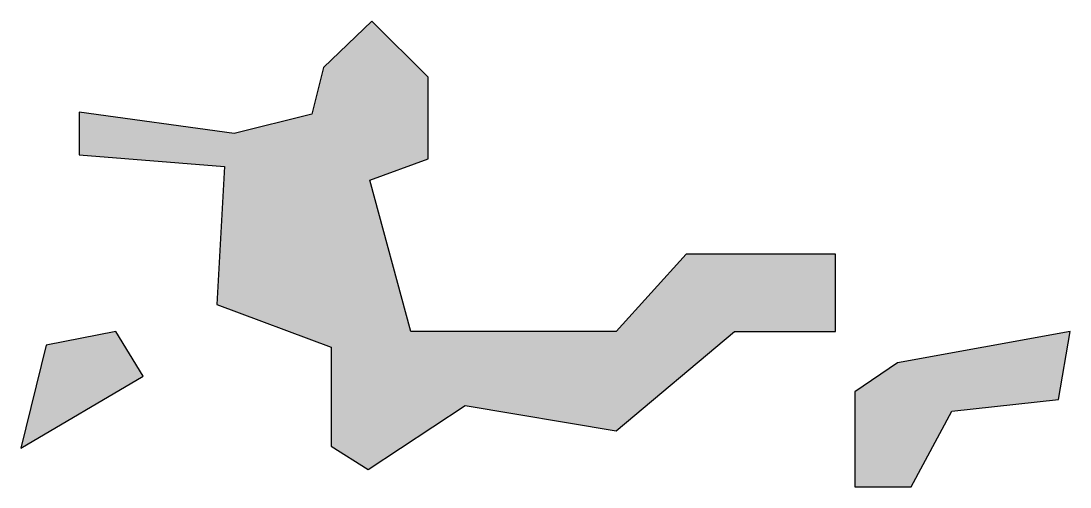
# Model space of a CAD drawing. Header units: millimetres. Extents: x -7200 to 93979, y -9600 to 40920.
# Drawn here: x 3255 to 4628, y 7004 to 7614 of the extents above; entities that cross this region are included whole.
import ezdxf

# ---------------------------------------------------------------- set-up
doc = ezdxf.new("R2010")
doc.units = ezdxf.units.MM
doc.layers.add('ЗАЛИВКА', color=7, linetype='Continuous')
doc.layers.add('ПЛАН', color=7, linetype='Continuous')

msp = doc.modelspace()

# ---------------------------------------------------------------- hatches: boundary and pattern name
at = {"layer": 'ЗАЛИВКА'}
for points in [[(3650.6, 7552.6), (3635.4, 7491.7), (3533.8, 7466.3), (3330.8, 7494.2), (3330.8, 7438.4), (3521.2, 7423.2), (3511, 7242.9), (3660.8, 7187.1), (3660.8, 7057.6), (3709, 7027.2), (3835.9, 7110.9), (4033.9, 7077.9), (4188.8, 7207.4), (4320.8, 7207.4), (4320.8, 7308.9), (4125.3, 7308.9), (4033.9, 7207.4), (3764.8, 7207.4), (3711.5, 7405.4), (3787.7, 7433.3), (3787.7, 7539.9), (3714.1, 7613.5)], [(3287.6, 7189.6), (3254.6, 7055.1), (3414.5, 7149), (3379, 7207.4)], [(4402, 7166.8), (4346.1, 7128.7), (4346.1, 7004.3), (4419.8, 7004.3), (4473.1, 7103.3), (4612.7, 7118.5), (4627.9, 7207.4)]]:
    msp.add_hatch(color=7, dxfattribs=at).paths.add_polyline_path(points)

# ---------------------------------------------------------------- linework, layer by layer
at = {"layer": 'ПЛАН'}
for points in [[(3650.6, 7552.6), (3635.4, 7491.7), (3533.8, 7466.3), (3330.8, 7494.2), (3330.8, 7438.4), (3521.2, 7423.2), (3511, 7242.9), (3660.8, 7187.1), (3660.8, 7057.6), (3709, 7027.2), (3835.9, 7110.9), (4033.9, 7077.9), (4188.8, 7207.4), (4320.8, 7207.4), (4320.8, 7308.9), (4125.3, 7308.9), (4033.9, 7207.4), (3764.8, 7207.4), (3711.5, 7405.4), (3787.7, 7433.3), (3787.7, 7539.9), (3714.1, 7613.5)], [(3287.6, 7189.6), (3254.6, 7055.1), (3414.5, 7149), (3379, 7207.4)], [(4402, 7166.8), (4346.1, 7128.7), (4346.1, 7004.3), (4419.8, 7004.3), (4473.1, 7103.3), (4612.7, 7118.5), (4627.9, 7207.4)]]:
    msp.add_lwpolyline(points, close=True, dxfattribs=at)

doc.saveas('drawing.dxf')
